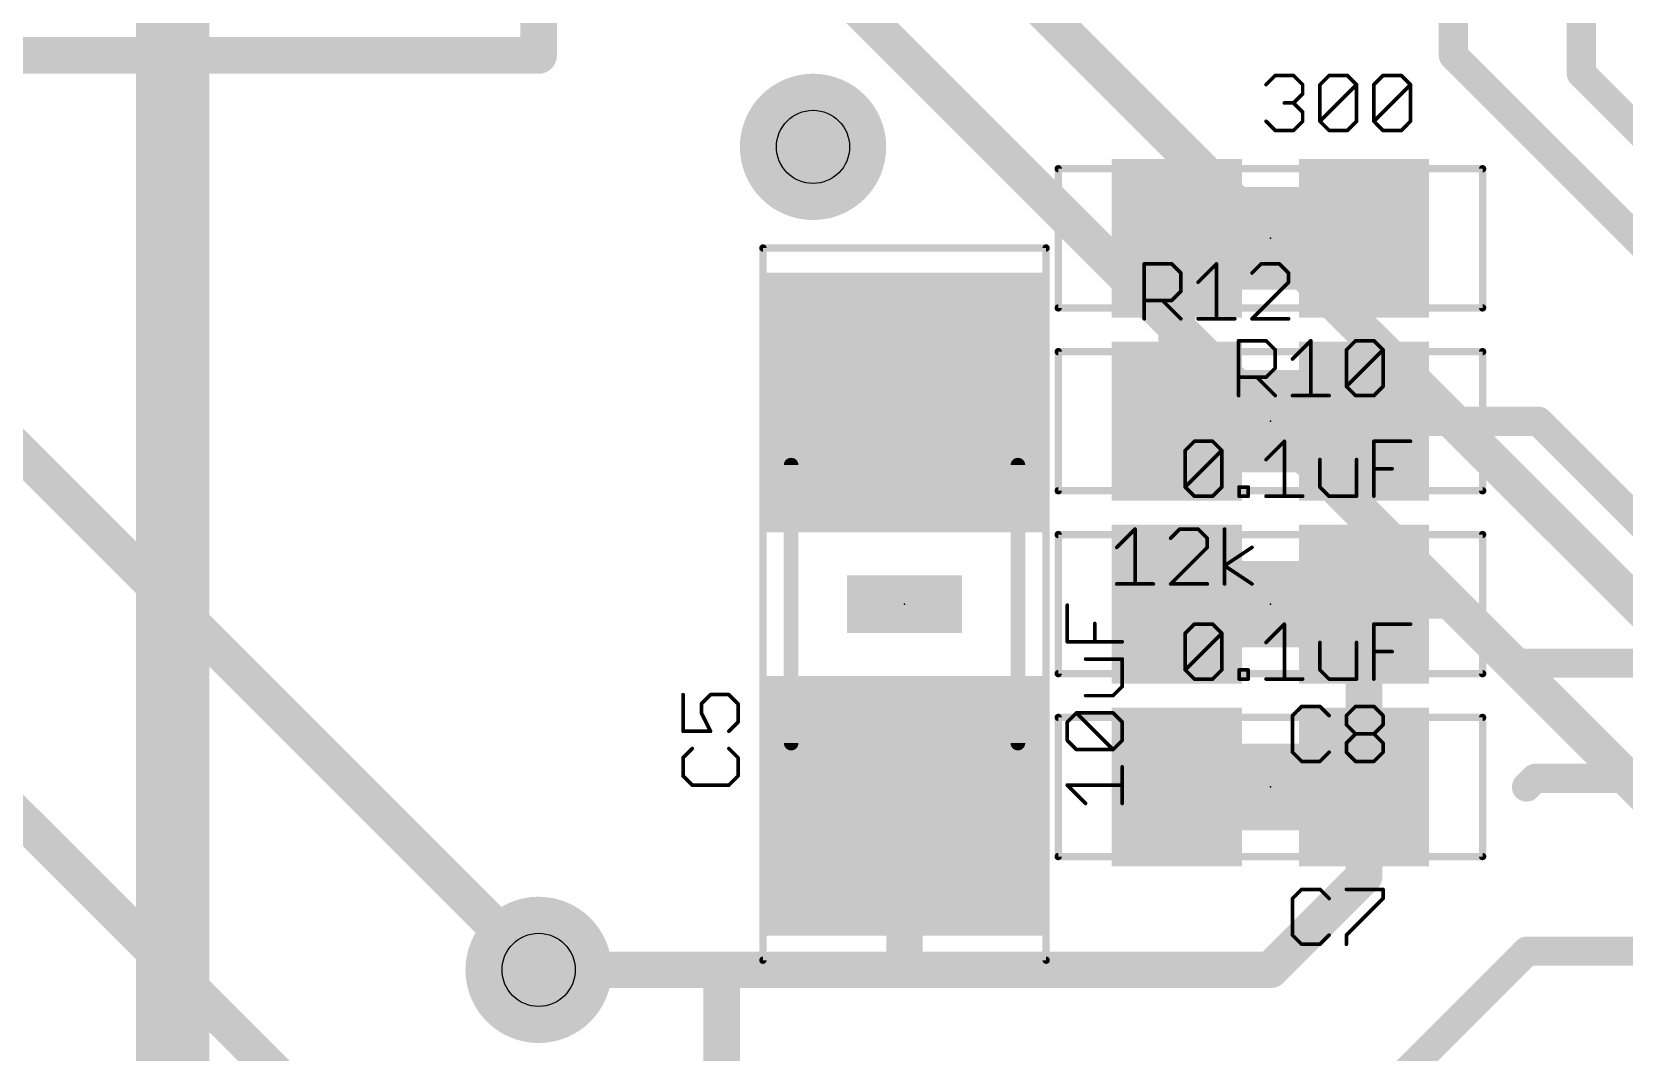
# Model space of a CAD drawing. Extents: x -27 to 80, y -11 to 53.
# Drawn here: x 14.26 to 25.32, y 21.02 to 28.1 of the extents above; entities that cross this region are included whole.
import ezdxf

# ---------------------------------------------------------------- set-up
doc = ezdxf.new("R2010")
doc.units = 0
for name, color, linetype in [('1', 12, 'CONTINUOUS'), ('16', 132, 'CONTINUOUS'), ('18', 110, 'CONTINUOUS'), ('21', 53, 'CONTINUOUS'), ('23', 53, 'CONTINUOUS'), ('25', 253, 'CONTINUOUS'), ('27', 253, 'CONTINUOUS'), ('29', 253, 'CONTINUOUS'), ('31', 253, 'CONTINUOUS'), ('35', 253, 'CONTINUOUS'), ('39', 12, 'CONTINUOUS'), ('44', 253, 'CONTINUOUS'), ('51', 53, 'CONTINUOUS')]:
    doc.layers.add(name, color=color, linetype=linetype)

# ---------------------------------------------------------------- blocks, each defined once
blk = doc.blocks.new('RECT')
blk.add_solid([(-0.5, -0.5), (0.5, -0.5), (-0.5, 0.5), (0.5, 0.5)])
blk = doc.blocks.new('ROUNDV')
at = {"const_width": 0.5}
blk.add_lwpolyline([(0, -0.25, 1), (0, 0.25, 1), (0, -0.25)], format="xyb", dxfattribs=at)

msp = doc.modelspace()

# ---------------------------------------------------------------- linework, layer by layer
at = {"layer": '1'}
for points, const_width in [([(17.78, 27.94), (17.78, 46.99)], 0.254), ([(15.24, 8.89), (15.24, 33.66)], 0.508), ([(24.13, 27.94), (24.13, 29.845)], 0.2032), ([(25.019, 27.813), (25.019, 28.829)], 0.2032), ([(13.97, 27.94), (17.78, 27.94)], 0.254), ([(27.178, 24.892), (24.13, 27.94)], 0.2032), ([(27.686, 25.146), (25.019, 27.813)], 0.2032), ([(22.21, 26.67), (22.21, 25.4)], 0.254), ([(23.51, 25.4), (24.72, 25.4)], 0.2032), ([(24.72, 25.4), (26, 24.12)], 0.2032), ([(23.51, 22.86), (23.51, 24.13)], 0.254), ([(23.51, 24.13), (24.13, 24.13)], 0.2032), ([(24.13, 24.13), (24.54, 23.72)], 0.2032), ([(24.54, 23.72), (26, 23.72)], 0.2032), ([(24.638, 22.86), (24.698, 22.92)], 0.2032), ([(24.698, 22.92), (26, 22.92)], 0.2032), ([(23.51, 22.24), (23.51, 22.86)], 0.254), ([(20.32, 21.59), (20.32, 22.73)], 0.254), ([(22.86, 21.59), (23.51, 22.24)], 0.254), ([(22.49, 19.569), (24.641, 21.72)], 0.2032), ([(24.641, 21.72), (26, 21.72)], 0.2032), ([(17.78, 21.59), (19.05, 21.59)], 0.254), ([(19.05, 21.59), (20.32, 21.59)], 0.254), ([(19.05, 21.59), (19.05, 17.78)], 0.254), ([(20.32, 21.59), (22.86, 21.59)], 0.254)]:
    msp.add_lwpolyline(points, dxfattribs=dict(at, const_width=const_width))
for points, const_width in [([(17.7165, 27.94, 1), (17.8435, 27.94)], 0.127), ([(17.78, 27.8765, 1), (17.78, 28.0035)], 0.127), ([(24.1659, 27.9759, 1), (24.0941, 27.9041)], 0.1016), ([(24.0792, 27.94, 1), (24.1808, 27.94)], 0.1016), ([(25.0549, 27.8489, 1), (24.9831, 27.7771)], 0.1016), ([(24.9682, 27.813, 1), (25.0698, 27.813)], 0.1016), ([(22.2735, 26.67, 1), (22.1465, 26.67)], 0.127), ([(22.1465, 25.4, 1), (22.2735, 25.4)], 0.127), ([(23.51, 25.4508, 1), (23.51, 25.3492)], 0.1016), ([(24.7559, 25.4359, 1), (24.6841, 25.3641)], 0.1016), ([(24.72, 25.3492, 1), (24.72, 25.4508)], 0.1016), ([(23.5735, 24.13, 1), (23.4465, 24.13)], 0.127), ([(23.51, 24.1808, 1), (23.51, 24.0792)], 0.1016), ([(24.1659, 24.1659, 1), (24.0941, 24.0941)], 0.1016), ([(24.13, 24.0792, 1), (24.13, 24.1808)], 0.1016), ([(24.54, 23.7708, 1), (24.54, 23.6692)], 0.1016), ([(24.5041, 23.6841, 1), (24.5759, 23.7559)], 0.1016), ([(24.698, 22.9708, 1), (24.698, 22.8692)], 0.1016), ([(24.7339, 22.8841, 1), (24.6621, 22.9559)], 0.1016), ([(23.5735, 22.86, 1), (23.4465, 22.86)], 0.127), ([(23.4465, 22.86, 1), (23.5735, 22.86)], 0.127), ([(24.6021, 22.8959, 1), (24.6739, 22.8241)], 0.1016), ([(20.3835, 22.73, 1), (20.2565, 22.73)], 0.127), ([(23.5549, 22.1951, 1), (23.4651, 22.2849)], 0.127), ([(23.4465, 22.24, 1), (23.5735, 22.24)], 0.127), ([(24.641, 21.7708, 1), (24.641, 21.6692)], 0.1016), ([(24.6769, 21.6841, 1), (24.6051, 21.7559)], 0.1016), ([(17.78, 21.6535, 1), (17.78, 21.5265)], 0.127), ([(19.05, 21.6535, 1), (19.05, 21.5265)], 0.127), ([(19.1135, 21.59, 1), (18.9865, 21.59)], 0.127), ([(19.05, 21.5265, 1), (19.05, 21.6535)], 0.127), ([(20.32, 21.6535, 1), (20.32, 21.5265)], 0.127), ([(20.32, 21.5265, 1), (20.32, 21.6535)], 0.127), ([(22.8151, 21.6349, 1), (22.9049, 21.5451)], 0.127), ([(22.86, 21.5265, 1), (22.86, 21.6535)], 0.127), ([(20.2565, 21.59, 1), (20.3835, 21.59)], 0.127)]:
    msp.add_lwpolyline(points, format="xyb", dxfattribs=dict(at, const_width=const_width))
at = {"layer": '16', "const_width": 0.254}
for points in [[(17.78, 27.94), (17.78, 46.99)], [(28.067, 21.463), (19.304, 30.226)], [(28.067, 20.193), (18.4, 29.86)], [(11.43, 27.94), (17.78, 21.59)], [(13.97, 27.94), (17.78, 27.94)], [(16.51, 20.32), (13.97, 22.86)]]:
    msp.add_lwpolyline(points, dxfattribs=at)
at = {"layer": '16', "const_width": 0.127}
for points in [[(17.7165, 27.94, 1), (17.8435, 27.94)], [(17.78, 27.8765, 1), (17.78, 28.0035)], [(17.7351, 21.5451, 1), (17.8249, 21.6349)]]:
    msp.add_lwpolyline(points, format="xyb", dxfattribs=at)
at = {"layer": '21', "const_width": 0.4064}
for points in [[(22.86, 24.0995), (22.86, 24.1605)], [(22.86, 22.8295), (22.86, 22.8905)]]:
    msp.add_lwpolyline(points, dxfattribs=at)
at = {"layer": '21', "const_width": 0.2032}
for points in [[(22.9616, 24.1605, 1), (22.7584, 24.1605)], [(22.7584, 24.0995, 1), (22.9616, 24.0995)], [(22.9616, 22.8905, 1), (22.7584, 22.8905)], [(22.7584, 22.8295, 1), (22.9616, 22.8295)]]:
    msp.add_lwpolyline(points, format="xyb", dxfattribs=at)
at = {"layer": '23'}
for p in [(22.86, 26.67), (22.86, 25.4), (20.32, 24.13), (22.86, 24.13), (22.86, 22.86)]:
    msp.add_point(p, dxfattribs=at)
at = {"layer": '25', "const_width": 0.0127}
for points in [[(21.9837, 26.4989, 1), (21.9837, 26.4862)], [(21.9901, 26.4925, 1), (21.9774, 26.4925)], [(22.1789, 26.497, 1), (22.1699, 26.488)], [(22.1744, 26.4862, 1), (22.1744, 26.4989)], [(22.2443, 26.429, 1), (22.2316, 26.429)], [(22.2334, 26.4245, 1), (22.2424, 26.4335)], [(22.4914, 26.4925, 1), (22.4787, 26.4925)], [(22.4895, 26.488, 1), (22.4805, 26.497)], [(22.7276, 26.4335, 1), (22.7366, 26.4245)], [(22.7957, 26.4989, 1), (22.7957, 26.4862)], [(22.8002, 26.488, 1), (22.7912, 26.497)], [(22.9273, 26.497, 1), (22.9183, 26.488)], [(22.9228, 26.4862, 1), (22.9228, 26.4989)], [(22.9927, 26.429, 1), (22.98, 26.429)], [(22.9818, 26.4245, 1), (22.9908, 26.4335)], [(22.2316, 26.3019, 1), (22.2443, 26.3019)], [(22.2424, 26.2974, 1), (22.2334, 26.3064)], [(22.3534, 26.3699, 1), (22.3624, 26.3609)], [(22.98, 26.3654, 1), (22.9927, 26.3654)], [(22.9908, 26.3609, 1), (22.9818, 26.3699)], [(21.9837, 26.2447, 1), (21.9837, 26.232)], [(22.1153, 26.2428, 1), (22.1063, 26.2338)], [(22.1699, 26.2428, 1), (22.1789, 26.2338)], [(22.1744, 26.232, 1), (22.1744, 26.2447)], [(21.9774, 26.1112, 1), (21.9901, 26.1112)], [(22.2334, 26.1067, 1), (22.2424, 26.1157)], [(22.3579, 26.1176, 1), (22.3579, 26.1048)], [(22.4787, 26.1112, 1), (22.4914, 26.1112)], [(22.6121, 26.1048, 1), (22.6121, 26.1176)], [(22.7321, 26.1176, 1), (22.7321, 26.1048)], [(22.7276, 26.1157, 1), (22.7366, 26.1067)], [(22.9863, 26.1048, 1), (22.9863, 26.1176)], [(22.6454, 25.9591, 1), (22.6327, 25.9591)], [(22.6391, 25.9655, 1), (22.6391, 25.9528)], [(22.8342, 25.9636, 1), (22.8253, 25.9546)], [(22.8297, 25.9528, 1), (22.8297, 25.9655)], [(22.8996, 25.8956, 1), (22.8869, 25.8956)], [(22.8888, 25.8911, 1), (22.8978, 25.9001)], [(23.1467, 25.9591, 1), (23.134, 25.9591)], [(23.1449, 25.9546, 1), (23.1359, 25.9636)], [(23.3938, 25.8956, 1), (23.3811, 25.8956)], [(23.383, 25.9001, 1), (23.392, 25.8911)], [(23.451, 25.9655, 1), (23.451, 25.9528)], [(23.4555, 25.9546, 1), (23.4466, 25.9636)], [(23.5826, 25.9636, 1), (23.5737, 25.9546)], [(23.5782, 25.9528, 1), (23.5782, 25.9655)], [(23.6481, 25.8956, 1), (23.6354, 25.8956)], [(23.6462, 25.8911, 1), (23.6372, 25.9001)], [(23.6372, 25.8911, 1), (23.6462, 25.9001)], [(22.8869, 25.7685, 1), (22.8996, 25.7685)], [(22.8978, 25.764, 1), (22.8888, 25.773)], [(23.0088, 25.8365, 1), (23.0178, 25.8275)], [(22.6391, 25.7113, 1), (22.6391, 25.6986)], [(22.7707, 25.7094, 1), (22.7617, 25.7004)], [(22.8253, 25.7094, 1), (22.8342, 25.7004)], [(22.8297, 25.6986, 1), (22.8297, 25.7113)], [(23.392, 25.6458, 1), (23.383, 25.6369)], [(23.383, 25.6458, 1), (23.392, 25.6369)], [(23.3811, 25.6414, 1), (23.3938, 25.6414)], [(23.6354, 25.6414, 1), (23.6481, 25.6414)], [(23.6462, 25.6369, 1), (23.6372, 25.6458)], [(22.6327, 25.5778, 1), (22.6454, 25.5778)], [(22.8888, 25.5733, 1), (22.8978, 25.5823)], [(23.0133, 25.5842, 1), (23.0133, 25.5714)], [(23.134, 25.5778, 1), (23.1467, 25.5778)], [(23.2675, 25.5714, 1), (23.2675, 25.5842)], [(23.451, 25.5842, 1), (23.451, 25.5714)], [(23.4466, 25.5733, 1), (23.4555, 25.5823)], [(23.5737, 25.5823, 1), (23.5826, 25.5733)], [(23.5782, 25.5714, 1), (23.5782, 25.5842)], [(18.7893, 23.5011, 1), (18.7766, 23.5011)], [(18.9164, 23.4376, 1), (18.9037, 23.4376)], [(18.9056, 23.4421, 1), (18.9146, 23.4331)], [(18.9736, 23.5075, 1), (18.9736, 23.4948)], [(18.9781, 23.4966, 1), (18.9691, 23.5056)], [(19.1052, 23.5056, 1), (19.0963, 23.4966)], [(19.1007, 23.4948, 1), (19.1007, 23.5075)], [(19.1707, 23.4376, 1), (19.1579, 23.4376)], [(19.1598, 23.4331, 1), (19.1688, 23.4421)], [(18.9037, 23.374, 1), (18.9164, 23.374)], [(18.9158, 23.3769, 1), (18.9044, 23.3712)], [(19.1688, 23.306, 1), (19.1598, 23.3149)], [(23.0196, 23.3556, 1), (23.0069, 23.3556)], [(23.0088, 23.3601, 1), (23.0178, 23.3511)], [(23.0768, 23.4255, 1), (23.0768, 23.4128)], [(23.0813, 23.4146, 1), (23.0723, 23.4236)], [(23.2084, 23.4236, 1), (23.1995, 23.4146)], [(23.2039, 23.4128, 1), (23.2039, 23.4255)], [(23.263, 23.3511, 1), (23.272, 23.3601)], [(23.3938, 23.3556, 1), (23.3811, 23.3556)], [(23.383, 23.3601, 1), (23.392, 23.3511)], [(23.451, 23.4255, 1), (23.451, 23.4128)], [(23.4555, 23.4146, 1), (23.4466, 23.4236)], [(23.5826, 23.4236, 1), (23.5737, 23.4146)], [(23.5782, 23.4128, 1), (23.5782, 23.4255)], [(23.6481, 23.3556, 1), (23.6354, 23.3556)], [(23.6372, 23.3511, 1), (23.6462, 23.3601)], [(18.7766, 23.2469, 1), (18.7893, 23.2469)], [(18.783, 23.2533, 1), (18.783, 23.2406)], [(18.968, 23.2441, 1), (18.9793, 23.2497)], [(18.9736, 23.2406, 1), (18.9736, 23.2533)], [(19.0963, 23.2514, 1), (19.1052, 23.2424)], [(19.1579, 23.3105, 1), (19.1707, 23.3105)], [(23.392, 23.2965, 1), (23.383, 23.2875)], [(23.3811, 23.292, 1), (23.3938, 23.292)], [(23.451, 23.2348, 1), (23.451, 23.2221)], [(23.4555, 23.224, 1), (23.4466, 23.233)], [(23.4466, 23.224, 1), (23.4555, 23.233)], [(23.5826, 23.233, 1), (23.5737, 23.224)], [(23.5737, 23.233, 1), (23.5826, 23.224)], [(23.5782, 23.2221, 1), (23.5782, 23.2348)], [(23.6354, 23.292, 1), (23.6481, 23.292)], [(23.6462, 23.2875, 1), (23.6372, 23.2965)], [(18.851, 23.1224, 1), (18.842, 23.1314)], [(19.1052, 23.1314, 1), (19.0963, 23.1224)], [(23.0178, 23.1058, 1), (23.0088, 23.0969)], [(23.0069, 23.1014, 1), (23.0196, 23.1014)], [(23.272, 23.0969, 1), (23.263, 23.1058)], [(23.3938, 23.1649, 1), (23.3811, 23.1649)], [(23.383, 23.1694, 1), (23.392, 23.1604)], [(23.392, 23.1058, 1), (23.383, 23.0969)], [(23.3811, 23.1014, 1), (23.3938, 23.1014)], [(23.6481, 23.1649, 1), (23.6354, 23.1649)], [(23.6354, 23.1014, 1), (23.6481, 23.1014)], [(23.6372, 23.1604, 1), (23.6462, 23.1694)], [(23.6462, 23.0969, 1), (23.6372, 23.1058)], [(18.7893, 23.0634, 1), (18.7766, 23.0634)], [(18.7785, 23.0679, 1), (18.7875, 23.0589)], [(19.1707, 23.0634, 1), (19.1579, 23.0634)], [(19.1598, 23.0589, 1), (19.1688, 23.0679)], [(23.0768, 23.0442, 1), (23.0768, 23.0314)], [(23.0723, 23.0333, 1), (23.0813, 23.0423)], [(23.1995, 23.0423, 1), (23.2084, 23.0333)], [(23.2039, 23.0314, 1), (23.2039, 23.0442)], [(23.451, 23.0442, 1), (23.451, 23.0314)], [(23.4466, 23.0333, 1), (23.4555, 23.0423)], [(23.5737, 23.0423, 1), (23.5826, 23.0333)], [(23.5782, 23.0314, 1), (23.5782, 23.0442)], [(18.7766, 22.9363, 1), (18.7893, 22.9363)], [(18.7875, 22.9407, 1), (18.7785, 22.9318)], [(18.8465, 22.8791, 1), (18.8465, 22.8664)], [(18.842, 22.8682, 1), (18.851, 22.8772)], [(19.0963, 22.8772, 1), (19.1052, 22.8682)], [(19.1007, 22.8664, 1), (19.1007, 22.8791)], [(19.1579, 22.9363, 1), (19.1707, 22.9363)], [(19.1688, 22.9318, 1), (19.1598, 22.9407)], [(23.0768, 22.1555, 1), (23.0768, 22.1428)], [(23.0813, 22.1446, 1), (23.0723, 22.1536)], [(23.2084, 22.1536, 1), (23.1995, 22.1446)], [(23.2039, 22.1428, 1), (23.2039, 22.1555)], [(23.3875, 22.1555, 1), (23.3875, 22.1428)], [(23.6481, 22.1491, 1), (23.6354, 22.1491)], [(23.6417, 22.1428, 1), (23.6417, 22.1555)], [(23.0196, 22.0856, 1), (23.0069, 22.0856)], [(23.0088, 22.0901, 1), (23.0178, 22.0811)], [(23.263, 22.0811, 1), (23.272, 22.0901)], [(23.6354, 22.0856, 1), (23.6481, 22.0856)], [(23.6462, 22.0811, 1), (23.6372, 22.0901)], [(23.0178, 21.8358, 1), (23.0088, 21.8269)], [(23.0069, 21.8314, 1), (23.0196, 21.8314)], [(23.0768, 21.7742, 1), (23.0768, 21.7614)], [(23.0723, 21.7633, 1), (23.0813, 21.7723)], [(23.1995, 21.7723, 1), (23.2084, 21.7633)], [(23.2039, 21.7614, 1), (23.2039, 21.7742)], [(23.272, 21.8269, 1), (23.263, 21.8358)], [(23.3938, 21.8314, 1), (23.3811, 21.8314)], [(23.383, 21.8358, 1), (23.392, 21.8269)], [(23.3811, 21.7678, 1), (23.3938, 21.7678)]]:
    msp.add_lwpolyline(points, format="xyb", dxfattribs=at)
at = {"layer": '25', "const_width": 0.0254}
for points in [[(21.9837, 26.1112), (21.9837, 26.4925)], [(21.9837, 26.4925), (22.1744, 26.4925)], [(22.1744, 26.4925), (22.2379, 26.429)], [(22.2379, 26.429), (22.2379, 26.3019)], [(22.3579, 26.3654), (22.485, 26.4925)], [(22.485, 26.4925), (22.485, 26.1112)], [(22.7957, 26.4925), (22.7321, 26.429)], [(22.9228, 26.4925), (22.7957, 26.4925)], [(22.9863, 26.429), (22.9228, 26.4925)], [(22.9863, 26.3654), (22.9863, 26.429)], [(22.2379, 26.3019), (22.1744, 26.2383)], [(22.7321, 26.1112), (22.9863, 26.3654)], [(22.1744, 26.2383), (21.9837, 26.2383)], [(22.1108, 26.2383), (22.2379, 26.1112)], [(22.3579, 26.1112), (22.6121, 26.1112)], [(22.9863, 26.1112), (22.7321, 26.1112)], [(22.6391, 25.5778), (22.6391, 25.9591)], [(22.6391, 25.9591), (22.8297, 25.9591)], [(22.8297, 25.9591), (22.8933, 25.8956)], [(22.8933, 25.8956), (22.8933, 25.7685)], [(23.0133, 25.832), (23.1404, 25.9591)], [(23.1404, 25.9591), (23.1404, 25.5778)], [(23.3875, 25.8956), (23.451, 25.9591)], [(23.3875, 25.6414), (23.3875, 25.8956)], [(23.3875, 25.6414), (23.6417, 25.8956)], [(23.451, 25.9591), (23.5782, 25.9591)], [(23.5782, 25.9591), (23.6417, 25.8956)], [(23.6417, 25.8956), (23.6417, 25.6414)], [(22.8933, 25.7685), (22.8297, 25.7049)], [(22.8297, 25.7049), (22.6391, 25.7049)], [(22.7662, 25.7049), (22.8933, 25.5778)], [(23.451, 25.5778), (23.3875, 25.6414)], [(23.6417, 25.6414), (23.5782, 25.5778)], [(23.0133, 25.5778), (23.2675, 25.5778)], [(23.5782, 25.5778), (23.451, 25.5778)], [(18.783, 23.5011), (18.783, 23.2469)], [(18.9101, 23.4376), (18.9736, 23.5011)], [(18.9101, 23.374), (18.9101, 23.4376)], [(18.9736, 23.5011), (19.1007, 23.5011)], [(19.1007, 23.5011), (19.1643, 23.4376)], [(19.1643, 23.4376), (19.1643, 23.3105)], [(18.9736, 23.2469), (18.9101, 23.374)], [(19.1643, 23.3105), (19.1007, 23.2469)], [(23.0768, 23.4191), (23.0133, 23.3556)], [(23.0133, 23.3556), (23.0133, 23.1014)], [(23.2039, 23.4191), (23.0768, 23.4191)], [(23.2675, 23.3556), (23.2039, 23.4191)], [(23.3875, 23.3556), (23.451, 23.4191)], [(23.3875, 23.292), (23.3875, 23.3556)], [(23.451, 23.4191), (23.5782, 23.4191)], [(23.5782, 23.4191), (23.6417, 23.3556)], [(23.6417, 23.3556), (23.6417, 23.292)], [(18.783, 23.2469), (18.9736, 23.2469)], [(23.451, 23.2285), (23.3875, 23.292)], [(23.3875, 23.1649), (23.451, 23.2285)], [(23.451, 23.2285), (23.5782, 23.2285)], [(23.6417, 23.292), (23.5782, 23.2285)], [(23.5782, 23.2285), (23.6417, 23.1649)], [(18.8465, 23.1269), (18.783, 23.0634)], [(19.1643, 23.0634), (19.1007, 23.1269)], [(23.0133, 23.1014), (23.0768, 23.0378)], [(23.2039, 23.0378), (23.2675, 23.1014)], [(23.3875, 23.1014), (23.3875, 23.1649)], [(23.451, 23.0378), (23.3875, 23.1014)], [(23.6417, 23.1014), (23.5782, 23.0378)], [(23.6417, 23.1649), (23.6417, 23.1014)], [(18.783, 23.0634), (18.783, 22.9363)], [(19.1643, 22.9363), (19.1643, 23.0634)], [(23.0768, 23.0378), (23.2039, 23.0378)], [(23.5782, 23.0378), (23.451, 23.0378)], [(18.783, 22.9363), (18.8465, 22.8727)], [(18.8465, 22.8727), (19.1007, 22.8727)], [(19.1007, 22.8727), (19.1643, 22.9363)], [(23.0768, 22.1491), (23.0133, 22.0856)], [(23.2039, 22.1491), (23.0768, 22.1491)], [(23.2675, 22.0856), (23.2039, 22.1491)], [(23.3875, 22.1491), (23.6417, 22.1491)], [(23.6417, 22.1491), (23.6417, 22.0856)], [(23.0133, 22.0856), (23.0133, 21.8314)], [(23.6417, 22.0856), (23.3875, 21.8314)], [(23.0133, 21.8314), (23.0768, 21.7678)], [(23.0768, 21.7678), (23.2039, 21.7678)], [(23.2039, 21.7678), (23.2675, 21.8314)], [(23.3875, 21.8314), (23.3875, 21.7678)]]:
    msp.add_lwpolyline(points, dxfattribs=at)
at = {"layer": '27', "const_width": 0.0254}
for points in [[(22.8296, 27.7371), (22.8931, 27.8006)], [(22.8931, 27.8006), (23.0202, 27.8006)], [(23.0202, 27.8006), (23.0838, 27.7371)], [(23.0838, 27.7371), (23.0838, 27.6735)], [(23.2038, 27.7371), (23.2673, 27.8006)], [(23.2038, 27.4829), (23.2038, 27.7371)], [(23.2038, 27.4829), (23.458, 27.7371)], [(23.2673, 27.8006), (23.3944, 27.8006)], [(23.3944, 27.8006), (23.458, 27.7371)], [(23.458, 27.7371), (23.458, 27.4829)], [(23.578, 27.7371), (23.6415, 27.8006)], [(23.578, 27.4829), (23.578, 27.7371)], [(23.578, 27.4829), (23.8322, 27.7371)], [(23.6415, 27.8006), (23.7687, 27.8006)], [(23.7687, 27.8006), (23.8322, 27.7371)], [(23.8322, 27.7371), (23.8322, 27.4829)], [(23.0838, 27.6735), (23.0202, 27.61)], [(23.0202, 27.61), (22.9567, 27.61)], [(23.0202, 27.61), (23.0838, 27.5464)], [(23.0838, 27.5464), (23.0838, 27.4829)], [(22.8931, 27.4193), (22.8296, 27.4829)], [(23.0202, 27.4193), (22.8931, 27.4193)], [(23.0838, 27.4829), (23.0202, 27.4193)], [(23.2673, 27.4193), (23.2038, 27.4829)], [(23.3944, 27.4193), (23.2673, 27.4193)], [(23.458, 27.4829), (23.3944, 27.4193)], [(23.6415, 27.4193), (23.578, 27.4829)], [(23.7687, 27.4193), (23.6415, 27.4193)], [(23.8322, 27.4829), (23.7687, 27.4193)], [(22.2683, 25.1971), (22.3318, 25.2606)], [(22.2683, 24.9429), (22.2683, 25.1971)], [(22.2683, 24.9429), (22.5225, 25.1971)], [(22.3318, 25.2606), (22.4589, 25.2606)], [(22.4589, 25.2606), (22.5225, 25.1971)], [(22.5225, 25.1971), (22.5225, 24.9429)], [(22.8296, 25.1335), (22.9567, 25.2606)], [(22.9567, 25.2606), (22.9567, 24.8793)], [(23.578, 24.8793), (23.578, 25.2606)], [(23.578, 25.2606), (23.8322, 25.2606)], [(23.2038, 25.1335), (23.2038, 24.9429)], [(23.458, 24.8793), (23.458, 25.1335)], [(23.578, 25.07), (23.7051, 25.07)], [(22.3318, 24.8793), (22.2683, 24.9429)], [(22.4589, 24.8793), (22.3318, 24.8793)], [(22.5225, 24.9429), (22.4589, 24.8793)], [(22.6425, 24.8793), (22.6425, 24.9429)], [(22.6425, 24.9429), (22.706, 24.9429)], [(22.706, 24.8793), (22.6425, 24.8793)], [(22.706, 24.9429), (22.706, 24.8793)], [(22.8296, 24.8793), (23.0838, 24.8793)], [(23.2038, 24.9429), (23.2673, 24.8793)], [(23.2673, 24.8793), (23.458, 24.8793)], [(21.7932, 24.5239), (21.9203, 24.651)], [(21.9203, 24.651), (21.9203, 24.2697)], [(22.231, 24.651), (22.1674, 24.5875)], [(22.3581, 24.651), (22.231, 24.651)], [(22.4216, 24.5875), (22.3581, 24.651)], [(22.5416, 24.2697), (22.5416, 24.651)], [(22.4216, 24.5239), (22.4216, 24.5875)], [(22.1674, 24.2697), (22.4216, 24.5239)], [(22.5416, 24.3968), (22.7323, 24.5239)], [(22.7323, 24.2697), (22.5416, 24.3968)], [(21.7932, 24.2697), (22.0474, 24.2697)], [(22.4216, 24.2697), (22.1674, 24.2697)], [(21.45, 23.8683), (21.45, 24.1225)], [(21.6406, 23.8683), (21.6406, 23.9954)], [(22.2683, 23.9271), (22.3318, 23.9906)], [(22.3318, 23.9906), (22.4589, 23.9906)], [(22.4589, 23.9906), (22.5225, 23.9271)], [(22.8296, 23.8635), (22.9567, 23.9906)], [(22.9567, 23.9906), (22.9567, 23.6093)], [(23.578, 23.6093), (23.578, 23.9906)], [(23.578, 23.9906), (23.8322, 23.9906)], [(21.8313, 23.8683), (21.45, 23.8683)], [(22.2683, 23.6729), (22.2683, 23.9271)], [(22.2683, 23.6729), (22.5225, 23.9271)], [(22.5225, 23.9271), (22.5225, 23.6729)], [(23.2038, 23.8635), (23.2038, 23.6729)], [(23.458, 23.6093), (23.458, 23.8635)], [(23.578, 23.8), (23.7051, 23.8)], [(21.8313, 23.7483), (21.5771, 23.7483)], [(21.8313, 23.5577), (21.8313, 23.7483)], [(22.3318, 23.6093), (22.2683, 23.6729)], [(22.5225, 23.6729), (22.4589, 23.6093)], [(22.6425, 23.6093), (22.6425, 23.6729)], [(22.6425, 23.6729), (22.706, 23.6729)], [(22.706, 23.6729), (22.706, 23.6093)], [(23.2038, 23.6729), (23.2673, 23.6093)], [(21.7677, 23.4941), (21.8313, 23.5577)], [(22.4589, 23.6093), (22.3318, 23.6093)], [(22.706, 23.6093), (22.6425, 23.6093)], [(22.8296, 23.6093), (23.0838, 23.6093)], [(23.2673, 23.6093), (23.458, 23.6093)], [(21.5771, 23.4941), (21.7677, 23.4941)], [(21.45, 23.3106), (21.5135, 23.3741)], [(21.45, 23.1835), (21.45, 23.3106)], [(21.5135, 23.3741), (21.7677, 23.3741)], [(21.7677, 23.1199), (21.5135, 23.3741)], [(21.7677, 23.3741), (21.8313, 23.3106)], [(21.8313, 23.3106), (21.8313, 23.1835)], [(21.5135, 23.1199), (21.45, 23.1835)], [(21.7677, 23.1199), (21.5135, 23.1199)], [(21.8313, 23.1835), (21.7677, 23.1199)], [(21.8313, 22.7457), (21.8313, 22.9999)], [(21.5771, 22.7457), (21.45, 22.8728)], [(21.45, 22.8728), (21.8313, 22.8728)]]:
    msp.add_lwpolyline(points, dxfattribs=at)
at = {"layer": '27', "const_width": 0.0127}
for points in [[(22.8251, 27.7416, 1), (22.8341, 27.7326)], [(22.8931, 27.807, 1), (22.8931, 27.7943)], [(22.8976, 27.7961, 1), (22.8886, 27.8051)], [(23.0247, 27.8051, 1), (23.0158, 27.7961)], [(23.0202, 27.7943, 1), (23.0202, 27.807)], [(23.0901, 27.7371, 1), (23.0774, 27.7371)], [(23.0793, 27.7326, 1), (23.0883, 27.7416)], [(23.2101, 27.7371, 1), (23.1974, 27.7371)], [(23.1993, 27.7416, 1), (23.2083, 27.7326)], [(23.2673, 27.807, 1), (23.2673, 27.7943)], [(23.2718, 27.7961, 1), (23.2628, 27.8051)], [(23.3989, 27.8051, 1), (23.39, 27.7961)], [(23.3944, 27.7943, 1), (23.3944, 27.807)], [(23.4644, 27.7371, 1), (23.4517, 27.7371)], [(23.4625, 27.7326, 1), (23.4535, 27.7416)], [(23.4535, 27.7326, 1), (23.4625, 27.7416)], [(23.5843, 27.7371, 1), (23.5716, 27.7371)], [(23.5735, 27.7416, 1), (23.5825, 27.7326)], [(23.6415, 27.807, 1), (23.6415, 27.7943)], [(23.646, 27.7961, 1), (23.6371, 27.8051)], [(23.7731, 27.8051, 1), (23.7642, 27.7961)], [(23.7687, 27.7943, 1), (23.7687, 27.807)], [(23.8386, 27.7371, 1), (23.8259, 27.7371)], [(23.8367, 27.7326, 1), (23.8277, 27.7416)], [(23.8277, 27.7326, 1), (23.8367, 27.7416)], [(23.0774, 27.6735, 1), (23.0901, 27.6735)], [(23.0883, 27.669, 1), (23.0793, 27.678)], [(22.9567, 27.6163, 1), (22.9567, 27.6036)], [(23.0247, 27.6145, 1), (23.0158, 27.6055)], [(23.0158, 27.6145, 1), (23.0247, 27.6055)], [(23.0202, 27.6036, 1), (23.0202, 27.6163)], [(23.0901, 27.5464, 1), (23.0774, 27.5464)], [(23.0793, 27.5419, 1), (23.0883, 27.5509)], [(22.8341, 27.4873, 1), (22.8251, 27.4784)], [(22.8931, 27.4257, 1), (22.8931, 27.4129)], [(22.8886, 27.4148, 1), (22.8976, 27.4238)], [(23.0158, 27.4238, 1), (23.0247, 27.4148)], [(23.0202, 27.4129, 1), (23.0202, 27.4257)], [(23.0774, 27.4829, 1), (23.0901, 27.4829)], [(23.0883, 27.4784, 1), (23.0793, 27.4873)], [(23.1974, 27.4829, 1), (23.2101, 27.4829)], [(23.2083, 27.4873, 1), (23.1993, 27.4784)], [(23.1993, 27.4873, 1), (23.2083, 27.4784)], [(23.2673, 27.4257, 1), (23.2673, 27.4129)], [(23.2628, 27.4148, 1), (23.2718, 27.4238)], [(23.39, 27.4238, 1), (23.3989, 27.4148)], [(23.3944, 27.4129, 1), (23.3944, 27.4257)], [(23.4517, 27.4829, 1), (23.4644, 27.4829)], [(23.4625, 27.4784, 1), (23.4535, 27.4873)], [(23.5825, 27.4873, 1), (23.5735, 27.4784)], [(23.5735, 27.4873, 1), (23.5825, 27.4784)], [(23.5716, 27.4829, 1), (23.5843, 27.4829)], [(23.6415, 27.4257, 1), (23.6415, 27.4129)], [(23.6371, 27.4148, 1), (23.646, 27.4238)], [(23.7642, 27.4238, 1), (23.7731, 27.4148)], [(23.7687, 27.4129, 1), (23.7687, 27.4257)], [(23.8259, 27.4829, 1), (23.8386, 27.4829)], [(23.8367, 27.4784, 1), (23.8277, 27.4873)], [(22.2746, 25.1971, 1), (22.2619, 25.1971)], [(22.2638, 25.2016, 1), (22.2728, 25.1926)], [(22.3318, 25.267, 1), (22.3318, 25.2543)], [(22.3363, 25.2561, 1), (22.3273, 25.2651)], [(22.4634, 25.2651, 1), (22.4544, 25.2561)], [(22.4589, 25.2543, 1), (22.4589, 25.267)], [(22.5288, 25.1971, 1), (22.5161, 25.1971)], [(22.527, 25.1926, 1), (22.518, 25.2016)], [(22.518, 25.1926, 1), (22.527, 25.2016)], [(22.963, 25.2606, 1), (22.9503, 25.2606)], [(22.9612, 25.2561, 1), (22.9522, 25.2651)], [(23.5843, 25.2606, 1), (23.5716, 25.2606)], [(23.578, 25.267, 1), (23.578, 25.2543)], [(23.8322, 25.2543, 1), (23.8322, 25.267)], [(22.8251, 25.138, 1), (22.8341, 25.129)], [(23.2101, 25.1335, 1), (23.1974, 25.1335)], [(23.4643, 25.1335, 1), (23.4516, 25.1335)], [(23.578, 25.0763, 1), (23.578, 25.0636)], [(23.7051, 25.0636, 1), (23.7051, 25.0763)], [(22.2728, 24.9473, 1), (22.2638, 24.9384)], [(22.2638, 24.9473, 1), (22.2728, 24.9384)], [(22.2619, 24.9429, 1), (22.2746, 24.9429)], [(22.3318, 24.8857, 1), (22.3318, 24.8729)], [(22.3273, 24.8748, 1), (22.3363, 24.8838)], [(22.4544, 24.8838, 1), (22.4634, 24.8748)], [(22.4589, 24.8729, 1), (22.4589, 24.8857)], [(22.5161, 24.9429, 1), (22.5288, 24.9429)], [(22.527, 24.9384, 1), (22.518, 24.9473)], [(22.6488, 24.9429, 1), (22.6361, 24.9429)], [(22.6425, 24.8857, 1), (22.6425, 24.8729)], [(22.6361, 24.8793, 1), (22.6488, 24.8793)], [(22.6425, 24.9492, 1), (22.6425, 24.9365)], [(22.7124, 24.9429, 1), (22.6997, 24.9429)], [(22.6997, 24.8793, 1), (22.7124, 24.8793)], [(22.706, 24.9365, 1), (22.706, 24.9492)], [(22.706, 24.8729, 1), (22.706, 24.8857)], [(22.8296, 24.8857, 1), (22.8296, 24.8729)], [(22.9503, 24.8793, 1), (22.963, 24.8793)], [(23.0838, 24.8729, 1), (23.0838, 24.8857)], [(23.1974, 24.9429, 1), (23.2101, 24.9429)], [(23.2083, 24.9473, 1), (23.1993, 24.9384)], [(23.2673, 24.8857, 1), (23.2673, 24.8729)], [(23.2628, 24.8748, 1), (23.2718, 24.8838)], [(23.4516, 24.8793, 1), (23.4643, 24.8793)], [(23.458, 24.8729, 1), (23.458, 24.8857)], [(23.5716, 24.8793, 1), (23.5843, 24.8793)], [(21.9267, 24.651, 1), (21.914, 24.651)], [(21.9248, 24.6465, 1), (21.9158, 24.6555)], [(22.231, 24.6574, 1), (22.231, 24.6447)], [(22.2354, 24.6465, 1), (22.2265, 24.6555)], [(22.3626, 24.6555, 1), (22.3536, 24.6465)], [(22.3581, 24.6447, 1), (22.3581, 24.6574)], [(22.548, 24.651, 1), (22.5353, 24.651)], [(22.1629, 24.592, 1), (22.1719, 24.583)], [(22.428, 24.5875, 1), (22.4153, 24.5875)], [(22.4171, 24.583, 1), (22.4261, 24.592)], [(21.7887, 24.5284, 1), (21.7977, 24.5194)], [(22.4153, 24.5239, 1), (22.428, 24.5239)], [(22.4261, 24.5194, 1), (22.4171, 24.5284)], [(22.7358, 24.5186, 1), (22.7288, 24.5292)], [(22.5451, 24.4021, 1), (22.5381, 24.3915)], [(22.5381, 24.4021, 1), (22.5451, 24.3915)], [(21.7932, 24.2761, 1), (21.7932, 24.2633)], [(21.914, 24.2697, 1), (21.9267, 24.2697)], [(22.0474, 24.2633, 1), (22.0474, 24.2761)], [(22.1674, 24.2761, 1), (22.1674, 24.2633)], [(22.1629, 24.2742, 1), (22.1719, 24.2652)], [(22.4216, 24.2633, 1), (22.4216, 24.2761)], [(22.5353, 24.2697, 1), (22.548, 24.2697)], [(22.7288, 24.2644, 1), (22.7358, 24.275)], [(21.4563, 24.1225, 1), (21.4436, 24.1225)], [(21.647, 23.9954, 1), (21.6343, 23.9954)], [(22.3318, 23.997, 1), (22.3318, 23.9843)], [(22.3363, 23.9861, 1), (22.3273, 23.9951)], [(22.4634, 23.9951, 1), (22.4544, 23.9861)], [(22.4589, 23.9843, 1), (22.4589, 23.997)], [(22.963, 23.9906, 1), (22.9503, 23.9906)], [(22.9612, 23.9861, 1), (22.9522, 23.9951)], [(23.578, 23.997, 1), (23.578, 23.9843)], [(23.5843, 23.9906, 1), (23.5716, 23.9906)], [(23.8322, 23.9843, 1), (23.8322, 23.997)], [(21.45, 23.8747, 1), (21.45, 23.862)], [(21.8313, 23.862, 1), (21.8313, 23.8747)], [(22.2746, 23.9271, 1), (22.2619, 23.9271)], [(22.2638, 23.9316, 1), (22.2728, 23.9226)], [(22.5288, 23.9271, 1), (22.5161, 23.9271)], [(22.527, 23.9226, 1), (22.518, 23.9316)], [(22.518, 23.9226, 1), (22.527, 23.9316)], [(23.2101, 23.8635, 1), (23.1974, 23.8635)], [(23.4643, 23.8635, 1), (23.4516, 23.8635)], [(21.4436, 23.8683, 1), (21.4563, 23.8683)], [(21.6343, 23.8683, 1), (21.647, 23.8683)], [(22.8251, 23.868, 1), (22.8341, 23.859)], [(23.578, 23.8063, 1), (23.578, 23.7936)], [(23.7051, 23.7936, 1), (23.7051, 23.8063)], [(21.5771, 23.7547, 1), (21.5771, 23.742)], [(21.8377, 23.7483, 1), (21.825, 23.7483)], [(21.8313, 23.742, 1), (21.8313, 23.7547)], [(22.2728, 23.6773, 1), (22.2638, 23.6684)], [(22.2638, 23.6773, 1), (22.2728, 23.6684)], [(22.2619, 23.6729, 1), (22.2746, 23.6729)], [(22.5161, 23.6729, 1), (22.5288, 23.6729)], [(22.527, 23.6684, 1), (22.518, 23.6773)], [(22.6488, 23.6729, 1), (22.6361, 23.6729)], [(22.6425, 23.6792, 1), (22.6425, 23.6665)], [(22.7124, 23.6729, 1), (22.6997, 23.6729)], [(22.706, 23.6665, 1), (22.706, 23.6792)], [(23.1974, 23.6729, 1), (23.2101, 23.6729)], [(23.2083, 23.6773, 1), (23.1993, 23.6684)], [(21.825, 23.5577, 1), (21.8377, 23.5577)], [(21.8358, 23.5532, 1), (21.8268, 23.5622)], [(22.3318, 23.6157, 1), (22.3318, 23.6029)], [(22.3273, 23.6048, 1), (22.3363, 23.6138)], [(22.4544, 23.6138, 1), (22.4634, 23.6048)], [(22.4589, 23.6029, 1), (22.4589, 23.6157)], [(22.6425, 23.6157, 1), (22.6425, 23.6029)], [(22.6361, 23.6093, 1), (22.6488, 23.6093)], [(22.6997, 23.6093, 1), (22.7124, 23.6093)], [(22.706, 23.6029, 1), (22.706, 23.6157)], [(22.8296, 23.6157, 1), (22.8296, 23.6029)], [(22.9503, 23.6093, 1), (22.963, 23.6093)], [(23.0838, 23.6029, 1), (23.0838, 23.6157)], [(23.2673, 23.6157, 1), (23.2673, 23.6029)], [(23.2628, 23.6048, 1), (23.2718, 23.6138)], [(23.4516, 23.6093, 1), (23.4643, 23.6093)], [(23.458, 23.6029, 1), (23.458, 23.6157)], [(23.5716, 23.6093, 1), (23.5843, 23.6093)], [(21.5771, 23.5005, 1), (21.5771, 23.4878)], [(21.7633, 23.4986, 1), (21.7722, 23.4896)], [(21.7677, 23.4878, 1), (21.7677, 23.5005)], [(21.4563, 23.3106, 1), (21.4436, 23.3106)], [(21.5135, 23.3805, 1), (21.5135, 23.3678)], [(21.518, 23.3786, 1), (21.509, 23.3696)], [(21.518, 23.3696, 1), (21.509, 23.3786)], [(21.7722, 23.3786, 1), (21.7633, 23.3696)], [(21.7677, 23.3678, 1), (21.7677, 23.3805)], [(21.8377, 23.3106, 1), (21.825, 23.3106)], [(21.4455, 23.3151, 1), (21.4545, 23.3061)], [(21.8268, 23.3061, 1), (21.8358, 23.3151)], [(21.4545, 23.1879, 1), (21.4455, 23.179)], [(21.4436, 23.1835, 1), (21.4563, 23.1835)], [(21.5135, 23.1263, 1), (21.5135, 23.1136)], [(21.509, 23.1154, 1), (21.518, 23.1244)], [(21.7633, 23.1244, 1), (21.7722, 23.1154)], [(21.7633, 23.1154, 1), (21.7722, 23.1244)], [(21.7677, 23.1136, 1), (21.7677, 23.1263)], [(21.825, 23.1835, 1), (21.8377, 23.1835)], [(21.8358, 23.179, 1), (21.8268, 23.1879)], [(21.8377, 22.9999, 1), (21.825, 22.9999)], [(21.45, 22.8792, 1), (21.45, 22.8665)], [(21.4545, 22.8773, 1), (21.4455, 22.8683)], [(21.8313, 22.8665, 1), (21.8313, 22.8792)], [(21.5726, 22.7412, 1), (21.5816, 22.7502)], [(21.825, 22.7457, 1), (21.8377, 22.7457)]]:
    msp.add_lwpolyline(points, format="xyb", dxfattribs=at)
at = {"layer": '39', "const_width": 0.0508}
for points in [[(21.387, 26.187), (21.387, 27.153)], [(21.387, 27.153), (24.333, 27.153)], [(24.333, 27.153), (24.333, 26.187)], [(19.337, 21.657), (19.337, 26.603)], [(19.337, 26.603), (21.303, 26.603)], [(21.303, 26.603), (21.303, 21.657)], [(24.333, 26.187), (21.387, 26.187)], [(21.387, 25.883), (24.333, 25.883)], [(21.387, 24.917), (21.387, 25.883)], [(24.333, 25.883), (24.333, 24.917)], [(24.333, 24.917), (21.387, 24.917)], [(21.387, 23.647), (21.387, 24.613)], [(21.387, 24.613), (24.333, 24.613)], [(24.333, 24.613), (24.333, 23.647)], [(24.333, 23.647), (21.387, 23.647)], [(21.387, 22.377), (21.387, 23.343)], [(21.387, 23.343), (24.333, 23.343)], [(24.333, 23.343), (24.333, 22.377)], [(24.333, 22.377), (21.387, 22.377)], [(21.303, 21.657), (19.337, 21.657)]]:
    msp.add_lwpolyline(points, dxfattribs=at)
at = {"layer": '39', "const_width": 0.0254}
for points in [[(21.3997, 27.153, 1), (21.3743, 27.153)], [(21.387, 27.1657, 1), (21.387, 27.1403)], [(24.3457, 27.153, 1), (24.3203, 27.153)], [(24.333, 27.1403, 1), (24.333, 27.1657)], [(19.3497, 26.603, 1), (19.3243, 26.603)], [(19.337, 26.6157, 1), (19.337, 26.5903)], [(21.3157, 26.603, 1), (21.2903, 26.603)], [(21.303, 26.5903, 1), (21.303, 26.6157)], [(21.387, 26.1997, 1), (21.387, 26.1743)], [(21.3743, 26.187, 1), (21.3997, 26.187)], [(24.3203, 26.187, 1), (24.3457, 26.187)], [(24.333, 26.1743, 1), (24.333, 26.1997)], [(21.387, 25.8957, 1), (21.387, 25.8703)], [(21.3997, 25.883, 1), (21.3743, 25.883)], [(24.3457, 25.883, 1), (24.3203, 25.883)], [(24.333, 25.8703, 1), (24.333, 25.8957)], [(21.387, 24.9297, 1), (21.387, 24.9043)], [(21.3743, 24.917, 1), (21.3997, 24.917)], [(24.3203, 24.917, 1), (24.3457, 24.917)], [(24.333, 24.9043, 1), (24.333, 24.9297)], [(21.3997, 24.613, 1), (21.3743, 24.613)], [(21.387, 24.6257, 1), (21.387, 24.6003)], [(24.3457, 24.613, 1), (24.3203, 24.613)], [(24.333, 24.6003, 1), (24.333, 24.6257)], [(21.387, 23.6597, 1), (21.387, 23.6343)], [(21.3743, 23.647, 1), (21.3997, 23.647)], [(24.3203, 23.647, 1), (24.3457, 23.647)], [(24.333, 23.6343, 1), (24.333, 23.6597)], [(21.3997, 23.343, 1), (21.3743, 23.343)], [(21.387, 23.3557, 1), (21.387, 23.3303)], [(24.3457, 23.343, 1), (24.3203, 23.343)], [(24.333, 23.3303, 1), (24.333, 23.3557)], [(21.387, 22.3897, 1), (21.387, 22.3643)], [(21.3743, 22.377, 1), (21.3997, 22.377)], [(24.3203, 22.377, 1), (24.3457, 22.377)], [(24.333, 22.3643, 1), (24.333, 22.3897)], [(19.337, 21.6697, 1), (19.337, 21.6443)], [(19.3243, 21.657, 1), (19.3497, 21.657)], [(21.2903, 21.657, 1), (21.3157, 21.657)], [(21.303, 21.6443, 1), (21.303, 21.6697)]]:
    msp.add_lwpolyline(points, format="xyb", dxfattribs=at)
at = {"layer": '44'}
for centre in [(19.685, 27.305), (17.78, 21.59)]:
    msp.add_circle(centre, 0.254, dxfattribs=at)
at = {"layer": '51'}
for points, const_width in [([(22.615, 26.894), (23.105, 26.894)], 0.1524), ([(23.105, 26.446), (22.615, 26.446)], 0.1524), ([(22.615, 25.624), (23.105, 25.624)], 0.1524), ([(23.105, 25.176), (22.615, 25.176)], 0.1524), ([(19.533, 23.165), (19.533, 25.095)], 0.1016), ([(21.107, 23.165), (21.107, 25.095)], 0.1016), ([(22.615, 24.354), (23.105, 24.354)], 0.1524), ([(23.105, 23.906), (22.615, 23.906)], 0.1524), ([(22.615, 23.084), (23.105, 23.084)], 0.1524), ([(23.105, 22.636), (22.615, 22.636)], 0.1524)]:
    msp.add_lwpolyline(points, dxfattribs=dict(at, const_width=const_width))
for points, const_width in [([(22.615, 26.9321, 1), (22.615, 26.8559)], 0.0762), ([(23.105, 26.8559, 1), (23.105, 26.9321)], 0.0762), ([(22.615, 26.4841, 1), (22.615, 26.4079)], 0.0762), ([(23.105, 26.4079, 1), (23.105, 26.4841)], 0.0762), ([(22.615, 25.6621, 1), (22.615, 25.5859)], 0.0762), ([(23.105, 25.5859, 1), (23.105, 25.6621)], 0.0762), ([(22.615, 25.2141, 1), (22.615, 25.1379)], 0.0762), ([(23.105, 25.1379, 1), (23.105, 25.2141)], 0.0762), ([(19.5584, 25.095, 1), (19.5076, 25.095)], 0.0508), ([(21.1324, 25.095, 1), (21.0816, 25.095)], 0.0508), ([(22.615, 24.3921, 1), (22.615, 24.3159)], 0.0762), ([(23.105, 24.3159, 1), (23.105, 24.3921)], 0.0762), ([(22.615, 23.9441, 1), (22.615, 23.8679)], 0.0762), ([(23.105, 23.8679, 1), (23.105, 23.9441)], 0.0762), ([(19.5076, 23.165, 1), (19.5584, 23.165)], 0.0508), ([(21.0816, 23.165, 1), (21.1324, 23.165)], 0.0508), ([(22.615, 23.1221, 1), (22.615, 23.0459)], 0.0762), ([(23.105, 23.0459, 1), (23.105, 23.1221)], 0.0762), ([(22.615, 22.6741, 1), (22.615, 22.5979)], 0.0762), ([(23.105, 22.5979, 1), (23.105, 22.6741)], 0.0762)]:
    msp.add_lwpolyline(points, format="xyb", dxfattribs=dict(at, const_width=const_width))

# ---------------------------------------------------------------- block references
at = {"layer": '1'}
for p, xscale, yscale, rotation in [((22.21, 26.67), 0.7, 0.9, 180), ((23.51, 26.67), 0.7, 0.9, 180), ((20.32, 25.53), 1.6, 1.8, 90), ((22.21, 24.13), 0.7, 0.9, 180), ((23.51, 24.13), 0.7, 0.9, 180), ((20.32, 22.73), 1.6, 1.8, 90), ((22.21, 22.86), 0.7, 0.9, 180), ((23.51, 22.86), 0.7, 0.9, 180)]:
    msp.add_blockref('RECT', p, dxfattribs=dict(at, xscale=xscale, yscale=yscale, rotation=rotation))
at = {"layer": '1', "xscale": 0.7, "yscale": 0.9}
for p in [(22.21, 25.4), (23.51, 25.4)]:
    msp.add_blockref('RECT', p, dxfattribs=at)
at = {"layer": '18', "xscale": 1.016, "yscale": 1.016}
for p in [(19.685, 27.305), (19.685, 27.305), (17.78, 21.59), (17.78, 21.59)]:
    msp.add_blockref('ROUNDV', p, dxfattribs=at)
at = {"layer": '21', "xscale": 0.4064, "yscale": 0.7112, "rotation": 180}
msp.add_blockref('RECT', (22.86, 26.67), dxfattribs=at)
at = {"layer": '21', "xscale": 0.4064, "yscale": 0.7112}
msp.add_blockref('RECT', (22.86, 25.4), dxfattribs=at)
at = {"layer": '29'}
for p, xscale, yscale, rotation in [((22.21, 26.67), 0.9032, 1.1032, 180), ((23.51, 26.67), 0.9032, 1.1032, 180), ((20.32, 25.53), 1.8032, 2.0032, 90), ((22.21, 24.13), 0.9032, 1.1032, 180), ((23.51, 24.13), 0.9032, 1.1032, 180), ((20.32, 22.73), 1.8032, 2.0032, 90), ((22.21, 22.86), 0.9032, 1.1032, 180), ((23.51, 22.86), 0.9032, 1.1032, 180)]:
    msp.add_blockref('RECT', p, dxfattribs=dict(at, xscale=xscale, yscale=yscale, rotation=rotation))
at = {"layer": '29', "xscale": 0.9032, "yscale": 1.1032}
for p in [(22.21, 25.4), (23.51, 25.4)]:
    msp.add_blockref('RECT', p, dxfattribs=at)
at = {"layer": '31'}
for p, xscale, yscale, rotation in [((22.21, 26.67), 0.7, 0.9, 180), ((23.51, 26.67), 0.7, 0.9, 180), ((20.32, 25.53), 1.6, 1.8, 90), ((22.21, 24.13), 0.7, 0.9, 180), ((23.51, 24.13), 0.7, 0.9, 180), ((20.32, 22.73), 1.6, 1.8, 90), ((22.21, 22.86), 0.7, 0.9, 180), ((23.51, 22.86), 0.7, 0.9, 180)]:
    msp.add_blockref('RECT', p, dxfattribs=dict(at, xscale=xscale, yscale=yscale, rotation=rotation))
at = {"layer": '31', "xscale": 0.7, "yscale": 0.9}
for p in [(22.21, 25.4), (23.51, 25.4)]:
    msp.add_blockref('RECT', p, dxfattribs=at)
at = {"layer": '35', "xscale": 0.3998}
for p, yscale, rotation in [((22.86, 26.67), 0.6, 180), ((22.86, 24.13), 0.6, 180), ((20.32, 24.13), 0.8002, 90), ((22.86, 22.86), 0.6, 180)]:
    msp.add_blockref('RECT', p, dxfattribs=dict(at, yscale=yscale, rotation=rotation))
at = {"layer": '35', "xscale": 0.3998, "yscale": 0.6}
msp.add_blockref('RECT', (22.86, 25.4), dxfattribs=at)
at = {"layer": '51'}
for p, xscale, yscale, rotation in [((22.4512, 26.6749), 0.3, 0.5999, 180), ((23.264, 26.6749), 0.3, 0.5999, 180), ((20.3191, 25.4567), 0.7501, 1.7, 90), ((22.4512, 24.1349), 0.3, 0.5999, 180), ((23.264, 24.1349), 0.3, 0.5999, 180), ((20.3209, 22.8033), 0.7501, 1.7, 90), ((22.4512, 22.8649), 0.3, 0.5999, 180), ((23.264, 22.8649), 0.3, 0.5999, 180)]:
    msp.add_blockref('RECT', p, dxfattribs=dict(at, xscale=xscale, yscale=yscale, rotation=rotation))
at = {"layer": '51', "xscale": 0.3, "yscale": 0.5999}
for p in [(22.456, 25.3952), (23.2688, 25.3952)]:
    msp.add_blockref('RECT', p, dxfattribs=at)

doc.saveas('drawing.dxf')
